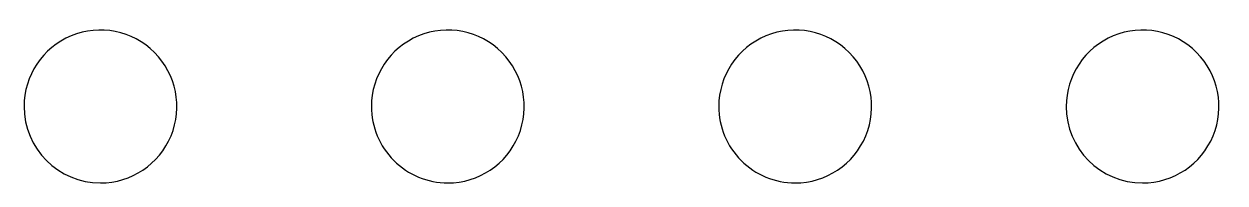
# Model space of a CAD drawing. Extents: x 2 to 1062, y -1547 to 574.
# Drawn here: x 505.4 to 802.4, y -167.3 to -128 of the extents above; entities that cross this region are included whole.
import ezdxf

# ---------------------------------------------------------------- set-up
doc = ezdxf.new("R2010")
doc.units = 0
doc.layers.get('0').update_dxf_attribs({"linetype": 'CONTINUOUS'})

msp = doc.modelspace()

# ---------------------------------------------------------------- linework, layer by layer
at = {"color": 1}
for points in [[(524.273269, -167.282134)], [(610.192984, -167.282134)], [(696.112699, -167.282134)], [(782.032376, -167.282134)]]:
    msp.add_lwpolyline(points, close=True, dxfattribs=at)
for points in [[(537.635925, -135.021828), (532.231235, -129.617138), (524.103019, -128.000335), (517.041451, -130.925332)], [(623.55564, -135.021828), (618.15095, -129.617138), (610.022734, -128.000335), (602.961166, -130.925332)], [(709.475355, -135.021828), (704.070665, -129.617138), (695.942449, -128.000335), (688.880881, -130.925332)], [(795.395032, -135.021828), (789.990342, -129.617138), (781.862126, -128.000335), (774.800558, -130.925332)], [(517.041451, -130.925332), (509.979883, -133.850329), (505.375619, -140.741098), (505.375619, -148.384484)], [(602.961166, -130.925332), (595.899598, -133.850329), (591.295334, -140.741098), (591.295334, -148.384484)], [(688.880881, -130.925332), (681.819313, -133.850329), (677.215049, -140.741098), (677.215049, -148.384484)], [(774.800558, -130.925332), (767.738991, -133.850329), (763.134726, -140.741098), (763.134726, -148.384484)], [(541.732421, -155.616302), (544.657418, -148.554734), (543.040615, -140.426518), (537.635925, -135.021828)], [(627.652136, -155.616302), (630.577133, -148.554734), (628.96033, -140.426518), (623.55564, -135.021828)], [(713.571851, -155.616302), (716.496848, -148.554734), (714.880045, -140.426518), (709.475355, -135.021828)], [(799.491528, -155.616302), (802.416525, -148.554734), (800.799722, -140.426518), (795.395032, -135.021828)], [(505.375619, -148.384484), (505.375619, -158.821368), (513.836385, -167.282134), (524.273269, -167.282134)], [(591.295334, -148.384484), (591.295334, -153.396453), (593.286331, -158.203144), (596.830327, -161.747141)], [(677.215049, -148.384484), (677.215049, -153.396453), (679.206046, -158.203144), (682.750042, -161.747141)], [(763.134726, -148.384484), (763.134726, -158.821368), (771.595492, -167.282134), (782.032376, -167.282134)], [(524.273269, -167.282134), (531.916655, -167.282134), (538.807424, -162.67787), (541.732421, -155.616302)], [(610.192984, -167.282134), (617.83637, -167.282134), (624.727139, -162.67787), (627.652136, -155.616302)], [(696.112699, -167.282134), (703.756085, -167.282134), (710.646854, -162.67787), (713.571851, -155.616302)], [(782.032376, -167.282134), (789.675762, -167.282134), (796.566531, -162.67787), (799.491528, -155.616302)], [(596.830327, -161.747141), (600.374324, -165.291138), (605.181015, -167.282134), (610.192984, -167.282134)], [(682.750042, -161.747141), (686.294039, -165.291138), (691.10073, -167.282134), (696.112699, -167.282134)]]:
    msp.add_open_spline(points, degree=3, dxfattribs=at)

doc.saveas('drawing.dxf')
